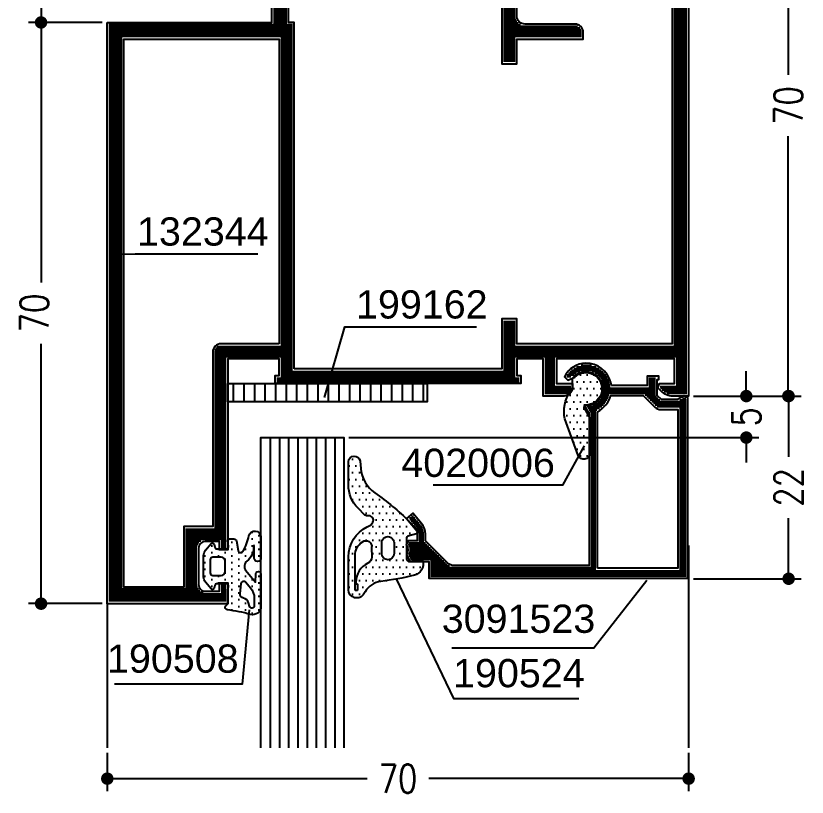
# Model space of a CAD drawing. Extents: x 16 to 197, y 49 to 240.
# Drawn here: x 129.29 to 176.94, y 147.58 to 194.64 of the extents above; entities that cross this region are included whole.
import ezdxf
from ezdxf.enums import TextEntityAlignment as Align

# ---------------------------------------------------------------- set-up
doc = ezdxf.new("R2010")
doc.units = 0
doc.header["$LTSCALE"] = 6
doc.layers.get('0').update_dxf_attribs({"color": 4, "linetype": 'CONTINUOUS'})
doc.layers.get('DEFPOINTS').update_dxf_attribs({"linetype": 'CONTINUOUS'})
for name, color, linetype in [('CONST25', 3, 'CONTINUOUS'), ('DICHT_PAR', 3, 'CONTINUOUS'), ('DICHT_SCH', 3, 'CONTINUOUS'), ('KH_NOR', 7, 'CONTINUOUS'), ('KH_SCH', 3, 'CONTINUOUS'), ('KN_NOR', 7, 'CONTINUOUS'), ('KN_SCH', 3, 'CONTINUOUS'), ('LLMASSE', 7, 'CONTINUOUS'), ('PNR', 7, 'CONTINUOUS')]:
    doc.layers.add(name, color=color, linetype=linetype)
doc.styles.get("Standard").update_dxf_attribs({"font": 'simplex.shx', "width": 0.8})
doc.styles.add('SWISSL', font='swissl.ttf')
doc.dimstyles.new('DOK-1ZU1-PUNKT', dxfattribs={"dimscale": 0, "dimtxt": 3, "dimasz": 1.5, "dimexe": 1.5, "dimexo": 0.6, "dimgap": 1.5, "dimtad": 0, "dimdsep": 46, "dimtxsty": 'Standard', "dimblk": 'PUNKT', "dimblk1": 'PUNKT', "dimblk2": 'PUNKT', "dimcen": 0, "dimclrd": 2, "dimclre": 2, "dimclrt": 7, "dimadec": 0, "dimazin": 0, "dimtfac": 0.7, "dimtofl": 0, "dimtmove": 2, "dimatfit": 3, "dimldrblk": 'PUNKT', "dimfxl": 1, "dimtolj": 1, "dimarcsym": 0})
doc.dimstyles.new('DOK-1ZU1-STRICH1', dxfattribs={"dimscale": 0, "dimtxt": 3, "dimasz": 1.5, "dimexe": 1.5, "dimexo": 0.6, "dimgap": 1.5, "dimtad": 0, "dimdsep": 46, "dimtxsty": 'Standard', "dimblk": 'PUNKT', "dimblk1": 'PUNKT', "dimblk2": 'PUNKT', "dimcen": 0, "dimclrd": 2, "dimclre": 2, "dimclrt": 7, "dimadec": 0, "dimazin": 0, "dimtfac": 0.7, "dimtdec": 4, "dimtofl": 0, "dimtmove": 0, "dimatfit": 3, "dimldrblk": 'PUNKT', "dimfxl": 1, "dimtolj": 1, "dimtzin": 0, "dimarcsym": 0})

# ---------------------------------------------------------------- blocks, each defined once
blk = doc.blocks.new('PUNKT')
at = {"color": 0, "linetype": 'CONTINUOUS'}
blk.add_line((-0.5, 0), (-1, 0), dxfattribs=at)
at = {"color": 0, "linetype": 'CONTINUOUS', "const_width": 0.5}
blk.add_lwpolyline([(-0.25, 0, 1), (0.25, 0, 1)], format="xyb", close=True, dxfattribs=at)
blk = doc.blocks.new('*D29')
at = {"color": 3, "linetype": 'ByBlock'}
for p, q in [((38.14640883306873, 144.5866274693265), (38.14640883306873, 142.2769156796986)), ((73.14638083296714, 144.5866274693265), (73.14638083296714, 142.2769156796986)), ((38.89640883306873, 143.0269156796986), (53.79544245206556, 143.0269156796986)), ((72.39638083296714, 143.0269156796986), (57.49734721397031, 143.0269156796986))]:
    blk.add_line(p, q, dxfattribs=at)
at = {"layer": 'DEFPOINTS', "color": 0, "linetype": 'ByBlock'}
for p in [(38.14640883306873, 144.8866274693265), (73.14638083296714, 144.8866274693265), (73.14638083296714, 143.0269156796986)]:
    blk.add_point(p, dxfattribs=at)
at = {"color": 3, "linetype": 'ByBlock', "xscale": 0.75, "yscale": 0.75, "zscale": 0.75, "rotation": 180}
blk.add_blockref('PUNKT', (38.14640883306873, 143.0269156796986), dxfattribs=at)
at = {"color": 3, "linetype": 'ByBlock', "xscale": 0.75, "yscale": 0.75, "zscale": 0.75}
blk.add_blockref('PUNKT', (73.14638083296714, 143.0269156796986), dxfattribs=at)
at = {"color": 3, "linetype": 'ByBlock', "insert": (55.64639483301794, 143.0269156796986), "char_height": 1.7, "attachment_point": 5}
blk.add_mtext('\\A1;70', dxfattribs=at)
blk = doc.blocks.new('STREIFEN')
at = {"layer": 'DICHT_SCH'}
h = blk.add_hatch(dxfattribs=at)
h.set_pattern_fill('LINE', color=256, scale=0.4, angle=90, style=0)
h.set_pattern_definition([(90, (-94.31533518184392, -226.5009291368289), (-1.27, 7.776250346772095e-17), [])])
h.paths.add_polyline_path([(0, 2.199999999999989), (0, 0), (24, 0), (24, 2.199999999999989)])
at = {"layer": 'DICHT_PAR'}
blk.add_lwpolyline([(0, 2.199999999999989), (0, 0), (24, 0), (24, 2.199999999999989)], close=True, dxfattribs=at)
blk = doc.blocks.new('LL199162')
blk.add_blockref('STREIFEN', (0, 0))
blk = doc.blocks.new('*D41')
at = {"color": 3, "linetype": 'ByBlock'}
for p, q in [((134.4999837268043, 194.2373572941173), (130.0624458955713, 194.2373572941173)), ((130.8124458955713, 193.4873572941173), (130.8124458955713, 178.5884421916348)), ((130.8124458955713, 159.9876223272475), (130.8124458955713, 174.88653742973)), ((134.4999837266504, 159.2376223272475), (130.0624458955713, 159.2376223272475))]:
    blk.add_line(p, q, dxfattribs=at)
at = {"layer": 'DEFPOINTS', "color": 0, "linetype": 'ByBlock'}
for p in [(130.8124458955713, 194.2373572941173), (134.7999837268043, 194.2373572941173), (134.7999837266504, 159.2376223272475)]:
    blk.add_point(p, dxfattribs=at)
at = {"color": 3, "linetype": 'ByBlock', "xscale": 0.75, "yscale": 0.75, "zscale": 0.75}
for p, rotation in [((130.8124458955713, 194.2373572941173), 90), ((130.8124458955713, 159.2376223272475), 270)]:
    blk.add_blockref('PUNKT', p, dxfattribs=dict(at, rotation=rotation))
at = {"color": 3, "linetype": 'ByBlock', "insert": (130.4084797955486, 176.7374898106824), "char_height": 1.7, "attachment_point": 5, "rotation": 90}
blk.add_mtext('\\A1;70', dxfattribs=at)
blk = doc.blocks.new('B-LL190508')
at = {"layer": 'DICHT_SCH'}
h = blk.add_hatch(dxfattribs=at)
h.set_pattern_fill('DOTS', color=256, scale=13, angle=-90.00000000000001, style=0)
h.set_pattern_definition([(270, (1.050707049445437, -3.70677759522296), (0.8124999999999999, -0.4062500000000002), [0, -0.8125])])
edge = h.paths.add_edge_path()
edge.add_arc((2.999999982506951, 0.330593251072699), 1.000000000000001, -1.272221872585407e-14, 105.2232402070224)
edge.add_arc((-2.514192307719908, 20.59370464558474), 20.00000000000001, -82.88554434381888, -74.7767597929776, ccw=False)
edge.add_arc((-1.74930629981418e-08, 0.4499999930694827), 0.3000000000000016, 97.11445565618142, 240.0000000000002)
edge.add_arc((-0.3000000174930602, -0.06961524920117768), 0.2999999999999985, -6.821210263296962e-13, 59.999999999999886, ccw=False)
edge.add_line((-1.74930629981418e-08, -0.06961524920117768), (-1.749306551574175e-08, -1.687299176897463))
edge.add_line((-1.74930629981418e-08, -1.687299176897469), (0.08977773039364839, -2.022354293399717))
edge.add_arc((-0.2000000174930801, -2.1000000069305), 0.3000000000000153, -89.99999999999682, 15.000000000005627, ccw=False)
edge.add_line((-0.2000000174930658, -2.400000006930526), (-1.26980192109938, -2.400000006930522))
edge.add_arc((-1.269801921222436, -2.100000007090898), 0.2999999998396241, -165.00000002350225, -89.99999997649633, ccw=False)
edge.add_line((-1.559579668986101, -2.177645720461271), (-1.647844684532831, -1.848236197910008))
edge.add_arc((-1.841029849790642, -1.900000006930512), 0.2, 15.00000000000025, 140.0000000000012)
edge.add_line((-1.994238738414436, -1.771442484993216), (-2.666044460612047, -2.572069367947591))
edge.add_arc((-1.900000017493054, -3.214856977634113), 1, 140.0000000000009, 180)
edge.add_line((-2.900000017493054, -3.214856977634113), (-2.900000017493053, -5.785143036226918))
edge.add_arc((-1.900000017493054, -5.785143036226913), 1, 180.0000000000002, 219.9999999999993)
edge.add_line((-2.66604446061204, -6.427930645913449), (-1.994238738414435, -7.228557528867826))
edge.add_arc((-1.841029849750596, -7.10000000711112), 0.199999999914585, 219.9999999529931, 345.0000000470065)
edge.add_line((-1.647844684532826, -7.151763815951028), (-1.559579668986093, -6.822354293399767))
edge.add_arc((-1.26980192109937, -6.900000006930512), 0.2999999999999993, 89.99999999999977, 164.9999999999999, ccw=False)
edge.add_line((-1.26980192109937, -6.600000006930514), (-0.200000017493057, -6.600000006930511))
edge.add_arc((-0.2000000174930658, -6.900000006930512), 0.3000000000000007, -8.58393680451428, 89.99999999999977, ccw=False)
edge.add_line((0.09663946208705632, -6.944777447170452), (0.002240329453530587, -7.57014838010388))
edge.add_arc((0.1999999823428471, -7.600000007071685), 0.1999999998588273, 171.4160631484813, 270.0000000470075)
edge.add_line((0.1999999825069398, -7.800000006930503), (0.7482700931537671, -7.800000006930507))
edge.add_arc((0.7482700931537654, -7.50000000693052), 0.2999999999999936, -90.00000000000001, -10.00000000000015)
edge.add_line((1.043712419057416, -7.552094460230592), (1.247227064125431, -6.397905553630457))
edge.add_arc((1.542669390029092, -6.450000006930537), 0.2999999999999962, 33.71261571377721, 169.9999999999996, ccw=False)
edge.add_arc((-2.366940695689946, -9.0586297195659), 5.000000000000002, 10.19230633593429, 33.71261571377801, ccw=False)
edge.add_arc((3.269406714833197, -8.022391051604316), 0.7311143642865103, 191.957423447899, 357.8366345207012)
edge.add_line((3.999999982506951, -8.049989799689357), (3.999962546374912, -5.482666080798323))
edge.add_arc((3.599962546417432, -5.482671913507559), 0.4000000000000089, 0.0008354740569873116, 180.0008354740567)
edge.add_line((3.199962546459945, -5.482677746216808), (3.199980918121061, -6.959880956656836))
edge.add_arc((3.153974862705981, -6.959881242778323), 0.04600605541597135, -180.0003563347002, 0.0003563346957093927, ccw=False)
edge.add_line((3.10796880729089, -6.959880956656832), (3.107968807290888, -6.747518851348637))
edge.add_arc((1.108037209938646, -6.730977814135912), 1.999999999999996, -0.4738712128819647, 52.82349616045679)
edge.add_arc((2.799999982506948, -4.500000006930534), 0.7999999999999993, 140.4219632427655, 232.8234961604567, ccw=False)
edge.add_line((2.183393958129914, -3.990297141819951), (3.357509942728503, -2.569926492610808))
edge.add_line((3.3575099427285, -2.569926492610819), (3.399999982506952, -3.584999032961219))
edge.add_arc((3.699999982506954, -3.584999033207325), 0.2999999999999998, 179.9999999529953, 360.0000000470047)
edge.add_line((3.999999982506951, -3.584999032961207), (3.999999982506956, 0.3305932510727114))
edge = h.paths.add_edge_path(flags=16)
edge.add_line((3.199999982506954, -0.6282729752047373), (3.199999982506954, 0.2305932510726976))
edge.add_arc((2.899999982506957, 0.2305932510727047), 0.3000000000000016, -1.272221872585407e-14, 165)
edge.add_line((2.610222234620226, 0.3082389646034613), (2.50596038668327, -0.08087154918825945))
edge.add_arc((1.733219725652022, 0.1261836868937536), 0.7999999999999997, -78.15788068679927, -15, ccw=False)
edge.add_arc((1.999999982506937, -1.14614814661212), 0.5000000000000001, 101.842119313201, 186.0290041602307)
edge.add_line((1.50276555563457, -1.198664094027222), (1.634078603093823, -2.441969625167381))
edge.add_arc((1.932419259140191, -2.410460056973946), 0.2999999998965212, 186.0290041132243, 320.4219632897709)
edge.add_line((2.163646518358634, -2.601598631134792), (2.741515043449543, -1.902530137981206))
edge.add_arc((1.199999982506954, -0.6282729752047373), 1.999999999999994, -39.5780367572354, -1.272221872585407e-14)
edge = h.paths.add_edge_path(flags=16)
edge.add_arc((-0.8000000174930602, -5.100000006930529), 0.4999999999999964, -90, 0, ccw=False)
edge.add_line((-0.8000000174930602, -5.600000006930514), (-1.800000017493061, -5.600000006930514))
edge.add_arc((-1.800000017739192, -5.300000007176649), 0.299999999753874, -180.00000004700632, -89.99999995299368, ccw=False)
edge.add_line((-2.100000017493057, -5.300000006930517), (-2.10000001749306, -3.700000006930507))
edge.add_arc((-1.80000001749306, -3.700000006930509), 0.3000000000000009, 89.99999999999977, 180, ccw=False)
edge.add_line((-1.80000001749306, -3.400000006930512), (-0.8000000174930588, -3.400000006930515))
edge.add_arc((-0.8000000174930602, -3.900000006930512), 0.5, -2.2737367544323206e-13, 89.99999999999977, ccw=False)
edge.add_line((-0.3000000174930602, -3.900000006930512), (-0.300000017493063, -5.10000000693052))
at = {"layer": 'DICHT_PAR'}
for points in [[(3.999999982506953, 0.3305932510727132, 0.4943569637722948), (2.737419397258055, 1.295503317478037, -0.03539601838339958), (-0.03715556858015745, 0.747690209609118, 0.7191390354989544), (-0.1500000174930527, 0.1901923719341596, -0.2679491924311256), (-1.749306122178496e-08, -0.06961524920117768), (-1.749306210996338e-08, -1.687299176897469), (0.089777730393652, -2.022354293399715, -0.4931454260313171), (-0.200000017493065, -2.400000006930526), (-1.26980192109937, -2.400000006930512, -0.3394542590921118), (-1.559579668986101, -2.177645720461271), (-1.647844684532826, -1.848236197910012, 0.6068148963146014), (-1.994238738414436, -1.771442484993216), (-2.666044460612055, -2.572069367947591, 0.1763269807084609), (-2.900000017493054, -3.214856977634113), (-2.900000017493054, -5.785143036226913, 0.1763269807084611), (-2.66604446061204, -6.427930645913449), (-1.994238738414436, -7.228557528867825, 0.6068148968758568), (-1.647844684532826, -7.151763815951028), (-1.559579668986087, -6.822354293399755, -0.339454258863376), (-1.26980192109937, -6.600000006930514), (-0.2000000174930516, -6.600000006930514, -0.4588069095179975), (0.09663946208705632, -6.944777447170452), (0.00224032945352981, -7.570148380103888, 0.4588069100145539), (0.1999999825069398, -7.800000006930503), (0.7482700931537654, -7.800000006930503, 0.3639702342662018), (1.043712419057416, -7.552094460230592), (1.247227064125441, -6.397905553630466, -0.6763345122321475), (1.792218969968603, -6.28349172740063, -0.102988530757243), (2.55415619428125, -8.173866813745406, 0.8837861257265126), (3.999999982506951, -8.049989799689357), (3.999962546374904, -5.482666080798325, 0.9999999999999972), (3.199962546459945, -5.482677746216808), (3.199980918121058, -6.959880956656832, -1.000006219233057), (3.10796880729089, -6.959880956656832), (3.10796880729089, -6.74751885134863, 0.2368386138423189), (2.316582047487431, -5.137422237560642, -0.426544051657322), (2.183393958129914, -3.990297141819951), (3.357509942728502, -2.569926492610819), (3.399999982506957, -3.584999032961207, 1.000000000820386), (3.999999982506951, -3.584999032961207), (3.999999982506953, 0.3305932510727132)], [(3.199999982506956, -0.6282729752047373), (3.199999982506956, 0.2305932510727047, 0.8769764629927566), (2.610222234620228, 0.3082389646034613), (2.505960386683274, -0.08087154918825945, -0.282772991566958), (1.897392191408901, -0.656789749109862, 0.3847999234038062), (1.502765555634571, -1.198664094027222), (1.63407860309383, -2.441969625167388, 0.6643541298328625), (2.163646518358636, -2.601598631134792), (2.741515043449542, -1.902530137981202, 0.1744291887555947), (3.199999982506956, -0.6282729752047373)], [(-0.3000000174930584, -5.100000006930529, -0.414213562373095), (-0.8000000174930602, -5.600000006930514), (-1.80000001749306, -5.600000006930514, -0.414213562853683), (-2.100000017493057, -5.300000006930517), (-2.100000017493057, -3.700000006930509, -0.4142135623730961), (-1.80000001749306, -3.400000006930512), (-0.8000000174930602, -3.400000006930512, -0.414213562373095), (-0.3000000174930584, -3.900000006930512), (-0.3000000174930584, -5.100000006930529)]]:
    blk.add_lwpolyline(points, format="xyb", close=True, dxfattribs=at)
blk = doc.blocks.new('*D43')
at = {"color": 3, "linetype": 'ByBlock'}
for p, q in [((130.8124458955713, 197.9873572938608), (130.8124458955713, 198.7373572938608)), ((134.4999835227439, 197.2373572938608), (130.0624458955713, 197.2373572938608)), ((130.8124458955713, 197.2373572938608), (130.8124458955713, 194.2373572941173)), ((134.4999837268043, 194.2373572941173), (130.0624458955713, 194.2373572941173)), ((130.8124458955713, 193.4873572941173), (130.8124458955713, 192.7373572941173))]:
    blk.add_line(p, q, dxfattribs=at)
at = {"layer": 'DEFPOINTS', "color": 0, "linetype": 'ByBlock'}
for p in [(134.7999835227439, 197.2373572938608), (130.8124458955713, 194.2373572941173), (134.7999837268043, 194.2373572941173)]:
    blk.add_point(p, dxfattribs=at)
at = {"color": 3, "linetype": 'ByBlock', "xscale": 0.75, "yscale": 0.75, "zscale": 0.75}
for p, rotation in [((130.8124458955713, 197.2373572938608), 270), ((130.8124458955713, 194.2373572941173), 90)]:
    blk.add_blockref('PUNKT', p, dxfattribs=dict(at, rotation=rotation))
at = {"color": 3, "linetype": 'ByBlock', "insert": (130.8124458955713, 195.737357293989), "char_height": 1.7, "attachment_point": 5, "rotation": 90}
blk.add_mtext('\\A1;6', dxfattribs=at)
blk = doc.blocks.new('*D44')
at = {"color": 3, "linetype": 'ByBlock'}
for p, q in [((170.0999773632705, 203.7639358867573), (176.5500053632294, 203.7639358867573)), ((175.8000053632294, 203.0139358867573), (175.8000053632294, 188.1148882676584)), ((175.8000053632294, 169.5139358866548), (175.8000053632294, 184.4129835057537)), ((170.0999557266505, 168.7639358866548), (176.5500053632294, 168.7639358866548))]:
    blk.add_line(p, q, dxfattribs=at)
at = {"layer": 'DEFPOINTS', "color": 0, "linetype": 'ByBlock'}
for p in [(169.7999773632704, 203.7639358867573), (175.8000053632294, 203.7639358867573), (169.7999557266505, 168.7639358866548)]:
    blk.add_point(p, dxfattribs=at)
at = {"color": 3, "linetype": 'ByBlock', "xscale": 0.75, "yscale": 0.75, "zscale": 0.75}
for p, rotation in [((175.8000053632294, 203.7639358867573), 90), ((175.8000053632294, 168.7639358866548), 270)]:
    blk.add_blockref('PUNKT', p, dxfattribs=dict(at, rotation=rotation))
at = {"color": 3, "linetype": 'ByBlock', "insert": (175.8000053632294, 186.2639358867061), "char_height": 1.7, "attachment_point": 5, "rotation": 90}
blk.add_mtext('\\A1;70', dxfattribs=at)
blk = doc.blocks.new('*D45')
at = {"color": 3, "linetype": 'ByBlock'}
for p, q in [((173.2706656119174, 169.5139358866547), (173.2706656119174, 170.2639358866547)), ((170.3999557266505, 168.7639358866547), (174.0206656119174, 168.7639358866547)), ((149.3499557300081, 166.2639358867316), (174.0206656119174, 166.2639358867316)), ((173.2706656119174, 165.5139358867316), (173.2706656119174, 164.7639358867316))]:
    blk.add_line(p, q, dxfattribs=at)
at = {"layer": 'DEFPOINTS', "color": 0, "linetype": 'ByBlock'}
for p in [(170.0999557266505, 168.7639358866547), (173.2706656119174, 168.7639358866547), (149.0499557300081, 166.2639358867316)]:
    blk.add_point(p, dxfattribs=at)
at = {"color": 3, "linetype": 'ByBlock', "xscale": 0.75, "yscale": 0.75, "zscale": 0.75}
for p, rotation in [((173.2706656119174, 168.7639358866547), 270), ((173.2706656119174, 166.2639358867316), 90)]:
    blk.add_blockref('PUNKT', p, dxfattribs=dict(at, rotation=rotation))
at = {"color": 3, "linetype": 'ByBlock', "insert": (173.2706656119174, 167.5139358866932), "char_height": 1.7, "attachment_point": 5, "rotation": 90}
blk.add_mtext('\\A1;5', dxfattribs=at)
blk = doc.blocks.new('*U50')
at = {"layer": 'CONST25'}
for p, q in [((0, 9.999999999999773), (37.35660389312687, 9.99999999999978)), ((0, 8.888888888888687), (37.35660389312687, 8.888888888888694)), ((0, 7.777777777777601), (37.35660389312687, 7.777777777777608)), ((0, 6.666666666666515), (37.35660389312687, 6.666666666666522)), ((0, 5.555555555555429), (37.35660389312687, 5.555555555555436)), ((0, 4.444444444444343), (37.35660389312687, 4.44444444444435)), ((0, 3.333333333333258), (37.35660389312687, 3.333333333333265)), ((0, 2.222222222222172), (37.35660389312687, 2.222222222222179)), ((0, 1.111111111111086), (37.35660389312687, 1.111111111111093))]:
    blk.add_line(p, q, dxfattribs=at)
blk.add_lwpolyline([(37.35660389312687, 7.105427357601002e-15), (0, 0), (0, 10), (37.35660389312687, 10.00000000000001)], dxfattribs=at)
blk = doc.blocks.new('B-LL132344')
at = {"layer": 'KH_SCH'}
h = blk.add_hatch(dxfattribs=at)
h.set_pattern_fill('_U', color=256, scale=0.2, style=0, pattern_type=0)
h.set_pattern_definition([(0, (33.76173578562217, 26.39453715693752), (0, 0.2), [])])
edge = h.paths.add_edge_path()
edge.add_line((0.2000127274254686, 6.200530902876203), (19.99997200015385, 6.200613742728223))
edge.add_line((19.99997200015385, 6.200613742728223), (19.99997200015368, -6.299936361737187))
edge.add_line((19.99997200015368, -6.299936361737187), (22.59997200033171, -6.299936361648312))
edge.add_line((22.59997200033171, -6.299936361648312), (22.59997200004744, -4.199936361471876))
edge.add_line((22.59997200004744, -4.199936361471876), (21.29997200002271, -4.19993636163596))
edge.add_line((21.29997200002271, -4.19993636163596), (21.299971999977, -0.2999363616110244))
edge.add_line((21.299971999977, -0.2999363616110244), (48.699971999977, -0.2999363615694079))
edge.add_line((48.699971999977, -0.2999363615694079), (48.69997200002271, -4.199936361557068))
edge.add_line((48.69997200002271, -4.199936361557068), (47.39997199995555, -4.199936361639109))
edge.add_line((47.39997199995555, -4.199936361639109), (47.39997200013647, -6.299936361733069))
edge.add_line((47.39997200013647, -6.299936361733069), (50.83702419018825, -6.299936361544775))
edge.add_line((50.83702419018825, -6.299936361544775), (51.11914735934013, -4.699936361387349))
edge.add_line((51.11914735934013, -4.699936361387349), (49.8999720000024, -4.699936361630025))
edge.add_line((49.8999720000024, -4.699936361630025), (49.89997199994603, -0.2999363616528932))
edge.add_line((49.89997199994603, -0.2999363616528932), (55.69997169745225, -0.2999363613224482))
edge.add_line((55.69997169745225, -0.2999363613224482), (55.69999969745218, -18.80000000015233))
edge.add_line((55.69999969745218, -18.80000000015233), (69.80000003672086, -18.80000000005278))
edge.add_line((69.80000003672086, -18.80000000005278), (69.8000126907565, 50.8000000001376))
edge.add_line((69.8000126907565, 50.8000000001376), (68.10417578330677, 50.8))
edge.add_arc((68.10417578330677, 48.99999999999999), 1.800000000000011, 90, 135.0000000000016)
edge.add_line((66.83138357717094, 50.27279220613575), (66.52379677833721, 49.96520540730201))
edge.add_line((66.52379677833721, 49.96520540730201), (66.63364845485576, 49.70000000000152))
edge.add_line((66.63364845485576, 49.70000000000152), (68.50001272723357, 49.7000000000228))
edge.add_line((68.50001272723357, 49.7000000000228), (68.50001272754737, 46.29999999984429))
edge.add_line((68.50001272754737, 46.29999999984429), (53.90001272729575, 46.29999999998138))
edge.add_line((53.90001272729575, 46.29999999998138), (53.90001272724925, 49.6999999999795))
edge.add_line((53.90001272724925, 49.6999999999795), (55.80001272735865, 49.69999999997948))
edge.add_line((55.80001272735865, 49.69999999997948), (55.80001272727252, 50))
edge.add_arc((55.00001272727252, 50), 0.7999999999999972, 0, 90.00000000211544)
edge.add_line((55.00001272724298, 50.8), (52.70001272719573, 50.79999999991507))
edge.add_line((52.70001272719573, 50.79999999991507), (52.70001272754441, 46.29999999983976))
edge.add_line((52.70001272754441, 46.29999999983976), (49.10001272732891, 46.29999999995513))
edge.add_line((49.10001272732891, 46.29999999995513), (49.10001272726738, 48.70000000000002))
edge.add_line((49.10001272726738, 48.70000000000002), (49.60001272727252, 48.70000000000003))
edge.add_line((49.60001272727252, 48.70000000000003), (49.60001272727253, 49.30000000000003))
edge.add_line((49.60001272727253, 49.30000000000003), (20.39999999999999, 49.30000000000001))
edge.add_line((20.39999999999999, 49.30000000000001), (20.39999999999999, 48.7))
edge.add_line((20.39999999999999, 48.7), (20.89999872727169, 48.69999999999999))
edge.add_line((20.89999872727169, 48.69999999999999), (20.9000140000599, 46.30000000005455))
edge.add_line((20.9000140000599, 46.30000000005455), (14.30001272726719, 46.29999999994541))
edge.add_line((14.30001272726719, 46.29999999994541), (14.30001273377724, 69.30000000548286))
edge.add_line((14.30001273377724, 69.30000000548286), (13.7000127272438, 69.30000000132453))
edge.add_line((13.7000127272438, 69.30000000132453), (13.70001272740789, 68.29999999993123))
edge.add_line((13.70001272740789, 68.29999999993123), (11.80001283973202, 68.29999999999998))
edge.add_arc((11.80001283976822, 69.3000001124957), 1.000000112495712, 180.0000000000041, 269.9999999979258, ccw=False)
edge.add_line((10.80001272727252, 69.30000011249562), (10.80001272727218, 73.69999999739613))
edge.add_arc((11.80001271555325, 73.70000001171894), 0.9999999882810721, 89.9999993286632, 180.0000008206364, ccw=False)
edge.add_line((11.80001272727029, 74.7), (13.70001272723561, 74.70000000002292))
edge.add_line((13.70001272723561, 74.70000000002292), (13.70001272731764, 73.70000000380085))
edge.add_line((13.70001272731764, 73.70000000380085), (14.30001271037002, 73.70000001538806))
edge.add_line((14.30001271037002, 73.70000001538806), (14.30001273179352, 75.80000000677212))
edge.add_line((14.30001273179352, 75.80000000677212), (0.2000127271195744, 75.79999999994303))
edge.add_line((0.2000127271195741, 75.79999999994303), (0.2000127274254686, 6.20053090287621))
edge = h.paths.add_edge_path(flags=16)
edge.add_line((22.30001306618141, 47.90000000000001), (22.30000137339752, 6.200000000000003))
edge.add_line((22.30000137339752, 6.200000000000003), (21.6, 6.200000000000003))
edge.add_line((21.6, 6.200000000000003), (21.60000000000001, 1.099999999999998))
edge.add_line((21.60000000000001, 1.099999999999998), (47.69994400000019, 1.100000000000009))
edge.add_line((47.69994400000019, 1.100000000000009), (47.69994400000019, 10.80000000000074))
edge.add_line((47.69994400000019, 10.80000000000074), (49.09999999999999, 10.80000000000074))
edge.add_line((49.09999999999999, 10.80000000000074), (49.09999999999998, 7.80000000000074))
edge.add_line((49.09999999999998, 7.80000000000074), (57.09999999999995, 7.800000000000683))
edge.add_line((57.09999999999995, 7.800000000000683), (57.09999999999994, 7.199999999918649))
edge.add_arc((56.30000000036912, 7.199999999631508), 0.7999999996308134, -90.00000002644128, 2.0564925762300845e-08, ccw=False)
edge.add_line((56.29999999999993, 6.400000000000691), (50.29999999999997, 6.400000000000723))
edge.add_arc((50.29999999999995, 5.200000000000724), 1.199999999999999, 89.99999999999933, 179.9999999999997)
edge.add_line((49.09999999999995, 5.200000000000731), (49.09999999999996, 2.299999999999997))
edge.add_arc((50.29999999999995, 2.299999999999994), 1.199999999999996, 179.9999999999998, 270.0000000000007)
edge.add_line((50.29999999999997, 1.099999999999994), (56.29999999999995, 1.100000000000069))
edge.add_arc((56.29999999999995, 0.3000000000000682), 0.8000000000000007, 0, 90.00000000000051, ccw=False)
edge.add_line((57.09999999999995, 0.3000000000000682), (57.09999999999997, -17.20000000000014))
edge.add_line((57.09999999999997, -17.20000000000014), (68.20000000000002, -17.19999999999997))
edge.add_line((68.20000000000002, -17.19999999999997), (68.20000000000002, 44.89999999999993))
edge.add_line((68.20000000000002, 44.89999999999993), (49.10001272727235, 44.90000000000006))
edge.add_line((49.10001272727235, 44.90000000000006), (49.10001272727247, 41.90000000000005))
edge.add_line((49.10001272727247, 41.90000000000005), (47.69995672727239, 41.90000000000004))
edge.add_line((47.69995672727239, 41.90000000000004), (47.69995672727231, 47.90000000000001))
edge.add_line((47.69995672727231, 47.90000000000001), (22.30001306618141, 47.90000000000001))
edge = h.paths.add_edge_path(flags=16)
edge.add_line((20.90000000000004, 44.90000000000004), (13.70001272727268, 44.90000000000004))
edge.add_arc((13.70001272727268, 45.70000000000005), 0.8000000000000043, 180, 270, ccw=False)
edge.add_line((12.90001272727268, 45.70000000000005), (12.90001272727256, 66.90000000000296))
edge.add_line((12.90001272727256, 66.90000000000296), (9.400012727322208, 66.89999999995173))
edge.add_line((9.400012727322208, 66.89999999995173), (9.400012727270932, 74.20000000000013))
edge.add_line((9.400012727270932, 74.20000000000013), (1.799999999999772, 74.20000000000002))
edge.add_line((1.799999999999773, 74.20000000000002), (1.799999999999773, 7.80000000000004))
edge.add_line((1.799999999999773, 7.800000000000033), (20.90000000000005, 7.800000000000004))
edge.add_line((20.90000000000005, 7.800000000000004), (20.90000000000004, 44.90000000000004))
at = {"layer": 'KH_NOR'}
for points in [[(1.272742634752224e-05, 6.000530066106556), (19.79997200015385, 6.000612905958572), (19.79997200015368, -6.49993636174402), (22.79997200035879, -6.499936361641472), (22.79997200002037, -3.999936361446633), (21.49997200002036, -3.999936361610713), (21.49997199997934, -0.4999363616107253), (48.49997199997934, -0.4999363615697092), (48.49997200002036, -3.99993636156969), (47.19997199993832, -3.999936361651732), (47.1999720001537, -6.499936361744025), (51.00484411642628, -6.49993636153558), (51.35749807786596, -4.4999363613399), (50.09997199999985, -4.499936361590212), (50.09997199994858, -0.4999363616414989), (55.49997200015369, -0.4999363613338446), (55.50000000015361, -19.00000000015374), (70.00000000035871, -19.00000000005137), (70.00001272711869, 51.00000000015382), (68.10417578330677, 51, 0.198912367379658), (66.68996222093367, 50.41421356237309), (66.28788069291656, 50.01213203435597), (66.50001272727252, 49.50000000000001), (68.30001272725201, 49.50000000002052), (68.30001272752891, 46.49999999984618), (54.10001272729301, 46.49999999997949), (54.100012727252, 49.49999999997949), (56.0000127274161, 49.49999999997951), (56.00001272727252, 50, 0.414213562373095), (55.00001272727252, 51), (52.50001272718023, 50.9999999999077), (52.50001272752891, 46.49999999984618), (49.30001272732379, 46.49999999994873), (49.30001272727251, 48.50000000000001), (49.80001272727252, 48.50000000000001), (49.80001272727252, 49.50000000000001), (20.19999999999999, 49.5), (20.19999999999999, 48.5), (20.69999999999999, 48.5), (20.7000127273235, 46.50000000005127), (14.5000127273238, 46.49999999994873), (14.50001273383385, 69.50000000686899), (13.50001272721097, 69.49999999993847), (13.50001272737507, 68.49999999993847), (11.80001272727236, 68.5, -0.41421348000001), (11.00001272727252, 69.30000000000007), (11.00001272727217, 73.70000000000005, -0.4142135699999867), (11.8000127272727, 74.5), (13.50001272725201, 74.5000000000205), (13.50001272733404, 73.49999999993847), (14.50001270832968, 73.50000001925048), (14.50001273383385, 76.00000000686899), (1.272711869504395e-05, 75.99999999984617), (1.272742634752224e-05, 6.000530066106556)], [(20.70000000000005, 44.70000000000005), (13.70001272727268, 44.70000000000005, -0.414213562373095), (12.70001272727268, 45.70000000000005), (12.70001272727256, 66.70000000000005), (9.200012727323617, 66.69999999994877), (9.200012727272338, 74.00000000000011), (1.999999999999773, 74), (1.999999999999773, 8.000000000000028), (20.70000000000005, 8), (20.70000000000005, 44.70000000000005)], [(22.50001301010092, 47.7), (22.50000131731703, 6.000000000000004), (21.8, 6.000000000000004), (21.8, 1.299999999999997), (47.49994400000018, 1.300000000000001), (47.4999440000002, 11.00000000000074), (49.29999999999998, 11.00000000000074), (49.29999999999997, 8.000000000000735), (57.29999999999994, 8.000000000000686), (57.29999999999994, 7.200000000000692, -0.4142135626133905), (56.29999999999993, 6.200000000000692), (50.29999999999997, 6.200000000000728, 0.4142135623730961), (49.29999999999996, 5.200000000000731), (49.29999999999995, 2.299999999999997, 0.4142135623730992), (50.29999999999997, 1.299999999999994), (56.29999999999994, 1.300000000000068, -0.4142135623730992), (57.29999999999995, 0.3000000000000682), (57.29999999999995, -17.00000000000014), (68, -16.99999999999997), (68, 44.69999999999993), (49.30001272727236, 44.70000000000005), (49.30001272727247, 41.70000000000005), (47.49995672727238, 41.70000000000005), (47.49995672727232, 47.7), (22.50001301010092, 47.7)]]:
    blk.add_lwpolyline(points, format="xyb", close=True, dxfattribs=at)
blk = doc.blocks.new('*D80')
at = {"color": 3, "linetype": 'ByBlock'}
for p, q in [((170.3999557266505, 171.7376223270937), (176.5696835820393, 171.7376223270937)), ((175.8196835820393, 170.9876223270937), (175.8196835820393, 168.0885747080202)), ((175.8196835820393, 161.487622327042), (175.8196835820393, 164.3866699461154)), ((170.0999557266248, 160.737622327042), (176.5696835820393, 160.737622327042))]:
    blk.add_line(p, q, dxfattribs=at)
at = {"layer": 'DEFPOINTS', "color": 0, "linetype": 'ByBlock'}
for p in [(170.0999557266505, 171.7376223270937), (169.7999557266248, 160.737622327042), (175.8196835820393, 160.737622327042)]:
    blk.add_point(p, dxfattribs=at)
at = {"color": 3, "linetype": 'ByBlock', "xscale": 0.75, "yscale": 0.75, "zscale": 0.75}
for p, rotation in [((175.8196835820393, 171.7376223270937), 90), ((175.8196835820393, 160.737622327042), 270)]:
    blk.add_blockref('PUNKT', p, dxfattribs=dict(at, rotation=rotation))
at = {"color": 3, "linetype": 'ByBlock', "insert": (175.8196835820393, 166.2376223270678), "char_height": 1.7, "attachment_point": 5, "rotation": 90}
blk.add_mtext('\\A1;22', dxfattribs=at)
blk = doc.blocks.new('B-LL190524')
at = {"layer": 'DICHT_SCH'}
h = blk.add_hatch(dxfattribs=at)
h.set_pattern_fill('DOTS', color=256, scale=13, style=0)
h.set_pattern_definition([(0, (-3.92410173595469, -2.758173902722573), (0.40625, 0.8125), [0, -0.8125])])
edge = h.paths.add_edge_path()
edge.add_arc((-3.317893153427004, 5.088597082690742), 2.499763217195936, 209.9886112795734, 263.450962235275, ccw=False)
edge.add_line((-5.482999999999979, 3.839145809143589), (-5.633999999999979, 4.100145809143591))
edge.add_arc((-6.50001270594689, 3.600149227737461), 0.9999872940589334, 30.00019413945395, 180.0001958734893)
edge.add_line((-7.49999999999998, 3.600145809143591), (-7.49999999999998, -0.3688541908564105))
edge.add_arc((-3.4998941207474, -0.3683754952568121), 4.000105907895506, 180.0068566278557, 244.0067749354298)
edge.add_line((-5.252999999999978, -3.963854190856409), (-4.85099999999998, -4.159854190856411))
edge.add_arc((-4.981615732636898, -4.428688760415451), 0.2988854218630834, 30.086777426792025, 64.08677712434991, ccw=False)
edge.add_line((-4.722999999999979, -4.278854190856411), (-4.566999999999981, -4.549854190856411))
edge.add_arc((-5.000006552633277, -4.799857741136122), 0.4999964497632269, -89.99924911820318, 30.000704658509278, ccw=False)
edge.add_line((-4.99999999999998, -5.299854190856411), (-5.30899999999998, -5.299854190856411))
edge.add_arc((-5.308858300480525, -5.599575336897352), 0.2997211795366636, 90.02708779118912, 135.3271954413014)
edge.add_line((-5.521999999999981, -5.388854190856414), (-6.34299999999998, -6.218854190856412))
edge.add_arc((-3.49939011838534, -9.032883733510333), 4.000609881723719, 135.2995618859506, 179.9995768971643)
edge.add_line((-7.49999999999998, -9.03285419085641), (-7.49999999999998, -11.79985419085641))
edge.add_arc((-6.800168349461039, -11.79985721048099), 0.699831650545456, 179.9997527809096, 354.9997836046462)
edge.add_line((-6.10299999999998, -11.86085419085641), (-6.027999999999979, -11.00885419085641))
edge.add_arc((-2.042363297241508, -11.3574111131723), 4.000848891731571, 124.7180367418269, 175.0020130776353, ccw=False)
edge.add_arc((-21.40454471195387, 16.5911929858545), 29.99942377251496, 304.7127477539026, 314.9966204203074)
edge.add_line((-0.1929999999999907, -4.622854190856426), (0.8120000000000207, -3.616854190856412))
edge.add_arc((0.6003736228409794, -3.405036694926893), 0.2994200646104273, 314.9741399064044, 434.974093683117)
edge.add_line((0.6780000000000221, -3.11585419085641), (-0.351999999999979, -2.839854190856411))
edge.add_arc((-0.3002386306365228, -2.646915420567336), 0.199761378747346, 179.9824380263412, 254.9823848290963, ccw=False)
edge.add_line((-0.4999999999999787, -2.646854190856413), (-0.4999999999999787, -0.09985419085641212))
edge.add_arc((-0.1997960646422729, -0.0998462910687038), 0.3002039354616461, 81.61131212566329, 180.0015077233884, ccw=False)
edge.add_line((-0.1559999999999793, 0.1971458091435885), (1.156000000000022, 0.003145809143589418))
edge.add_arc((1.199340047853499, 0.3001224449611525), 0.300122444961151, 261.6970073034988, 327.3366558788417)
edge.add_arc((0.0997399023290434, 0.5002534121344712), 1.399903313767392, 345.0090689760942, 435.5950010450154)
edge.add_arc((-7.018812010112732, -27.19893356731409), 29.99918197495759, 75.58753979790686, 83.46192188605454)
edge = h.paths.add_edge_path(flags=16)
edge.add_arc((-2.74999999999998, -0.7498541908564107), 0.7500000000000009, 0, 180)
edge.add_line((-3.49999999999998, -0.7498541908564106), (-3.49999999999998, -2.049854190856411))
edge.add_arc((-2.74999999999998, -2.049854191164067), 0.7500000000000009, 179.9999999764969, 360.0000000235032)
edge.add_line((-1.999999999999979, -2.049854190856411), (-1.999999999999979, -0.7498541908564107))
edge = h.paths.add_edge_path(flags=16)
edge.add_arc((-5.502050336243697, -0.2963033723751143), 0.7970962018495147, 359.385349966091, 424.6677949832867)
edge.add_arc((-4.100094565185552, 2.687772761748694), 2.499905462648351, 179.9914500601385, 244.88868677568712, ccw=False)
edge.add_line((-6.599999999999978, 2.688145809143588), (-6.599999999999978, 2.900145809143588))
edge.add_line((-6.599999999999978, 2.900145809143588), (-6.49999999999998, 2.900145809143588))
edge.add_arc((-6.499999925251442, 3.00014573439505), 0.09999992525148955, 269.9999571722104, 360.0000428277906)
edge.add_line((-6.399999999999981, 3.000145809143589), (-6.399999999999981, 3.600145809143591))
edge.add_arc((-6.499999925251441, 3.600145883892129), 0.09999992525148778, 359.9999571722104, 450.0000428277906)
edge.add_line((-6.49999999999998, 3.700145809143589), (-6.599999999999978, 3.700145809143589))
edge.add_arc((-6.600000074707498, 3.600145883851107), 0.09999992529250916, 89.99995719571199, 180.000042804286)
edge.add_line((-6.69999999999998, 3.600145809143591), (-6.69999999999998, -0.5028541908564108))
edge.add_arc((-4.700212425267197, -0.50255364064453), 1.999787597317789, 180.0086110438731, 235.0085152020055)
edge.add_line((-5.84699999999998, -2.140854190856412), (-5.80199999999998, -2.172854190856413))
edge.add_arc((-5.400316627351192, -1.599748081373475), 0.6998572315759647, 234.9738353795987, 370.8628248741053)
edge.add_line((-4.71299999999998, -1.467854190856411), (-4.704999999999981, -0.3048541908564104))
at = {"layer": 'DICHT_PAR'}
for points in [[(-3.602999999999977, 2.605145809143586, -0.237599), (-5.482999999999979, 3.839145809143589), (-5.633999999999979, 4.100145809143591, 0.7673270000000002), (-7.49999999999998, 3.600145809143591), (-7.49999999999998, -0.3688541908564105, 0.2867450000000001), (-5.252999999999978, -3.963854190856409), (-4.85099999999998, -4.159854190856411, -0.1494509999999999), (-4.722999999999979, -4.278854190856411), (-4.566999999999981, -4.549854190856411, -0.5773500002734709), (-4.99999999999998, -5.299854190856411), (-5.30899999999998, -5.299854190856411, 0.2002740000000002), (-5.521999999999981, -5.388854190856414), (-6.34299999999998, -6.218854190856412, 0.197552), (-7.49999999999998, -9.03285419085641), (-7.49999999999998, -11.79985419085641, 0.9572920000000007), (-6.10299999999998, -11.86085419085641), (-6.027999999999979, -11.00885419085641, -0.222995), (-4.320999999999979, -8.06885419085641, 0.04490199999999981), (-0.1929999999999907, -4.622854190856426), (0.8120000000000207, -3.616854190856412, 0.5773500002734713), (0.6780000000000221, -3.11585419085641), (-0.351999999999979, -2.839854190856411, -0.3394539999999996), (-0.4999999999999787, -2.646854190856413), (-0.4999999999999787, -0.09985419085641212, -0.4577840000000001), (-0.1559999999999793, 0.1971458091435885), (1.156000000000022, 0.003145809143589418, 0.2945039999999998), (1.452000000000021, 0.1381458091435873, 0.4172120002408051), (0.4480000000000218, 1.856145809143587, 0.03437200000000001), (-3.602999999999977, 2.605145809143586)], [(-4.704999999999981, -0.3048541908564104, 0.2928110002226887), (-5.16099999999998, 0.424145809143589, -0.290987), (-6.599999999999978, 2.688145809143588), (-6.599999999999978, 2.900145809143588), (-6.49999999999998, 2.900145809143588, 0.414214000240294), (-6.399999999999981, 3.000145809143589), (-6.399999999999981, 3.600145809143591, 0.4142140002402939), (-6.49999999999998, 3.700145809143589), (-6.599999999999978, 3.700145809143589, 0.4142140000000003), (-6.69999999999998, 3.600145809143591), (-6.69999999999998, -0.5028541908564108, 0.2446979999999999), (-5.84699999999998, -2.140854190856412), (-5.80199999999998, -2.172854190856413, 0.6738040002982226), (-4.71299999999998, -1.467854190856411), (-4.704999999999981, -0.3048541908564104)], [(-1.999999999999979, -0.7498541908564107, 0.9999999999999999), (-3.49999999999998, -0.7498541908564106), (-3.49999999999998, -2.049854190856411, 1.000000000410207), (-1.999999999999979, -2.049854190856411), (-1.999999999999979, -0.7498541908564107)]]:
    blk.add_lwpolyline(points, format="xyb", close=True, dxfattribs=at)
blk = doc.blocks.new('LL190524')
blk.add_blockref('B-LL190524', (0, 0))
blk = doc.blocks.new('B-LL3091023')
at = {"layer": 'KN_SCH'}
h = blk.add_hatch(dxfattribs=at)
h.set_pattern_fill('_U', color=256, scale=0.2, style=0, pattern_type=0)
h.set_pattern_definition([(0, (-12.61524086824097, 13.02250327400434), (0, 0.2), [])])
edge = h.paths.add_edge_path()
edge.add_line((-0.2000000000508084, 21.80000000010276), (-0.2000000000002728, 0.4154700538897877))
edge.add_line((-0.2000000000002728, 0.4154700538897864), (-0.4500000000000046, 0.2711324865925331))
edge.add_line((-0.4500000000000046, 0.2711324865925331), (-1.192820323027558, 0.7000000000520148))
edge.add_line((-1.192820323027558, 0.7000000000520148), (-3.282842712474642, 0.7000000000520223))
edge.add_line((-3.282842712474642, 0.7000000000520223), (-3.900000000000007, 0.08284271252664044))
edge.add_line((-3.900000000000007, 0.08284271252664047), (-3.900000000000013, -2.099999999947969))
edge.add_line((-3.900000000000013, -2.099999999947969), (-3.700000000000003, -2.099999999947976))
edge.add_line((-3.700000000000001, -2.099999999952376), (-4.699999999974835, -2.099999999974347))
edge.add_line((-4.699999999974835, -2.099999999974347), (-4.700000000005605, -0.9999999999419789))
edge.add_line((-4.700000000005605, -0.9999999999419791), (-9.356532657103545, -1.000000000081714))
edge.add_line((-9.356532657103545, -1.000000000081714), (-9.492087073757995, -1.524999999012127))
edge.add_arc((-12.30000000000001, -0.7999999999479821), 2.900000000000001, 270.07901743651803, 345.52248783316634, ccw=False)
edge.add_arc((-12.18013563536853, -0.9023955340299898), 2.800000000000001, 209.2081415121933, 267.62840437548994, ccw=False)
edge.add_line((-14.62412332264705, -2.26874987475974), (-14.42924214632983, -2.069287902908246))
edge.add_line((-14.42924214632983, -2.069287902908246), (-13.75317870728195, -2.38454146193488))
edge.add_arc((-12.29999999921613, -0.8000000003222183), 2.150000000266381, 227.4761480923444, 442.3377443620211)
edge.add_line((-12.01333333336139, 1.330803187171447), (-12.16120394194022, 1.35069689423467))
edge.add_line((-12.16120394194022, 1.35069689423467), (-11.69999999999955, 2.149525554427094))
edge.add_line((-11.69999999999955, 2.149525554427095), (-11.70000000015551, 20.70000000020778))
edge.add_line((-11.70000000015551, 20.70000000020778), (-28.18578597814051, 20.70000000005208))
edge.add_arc((-28.18578597812918, 19.50000000005209), 1.199999999999996, 90.00000000054077, 134.9999999999997)
edge.add_line((-29.03431411555303, 20.34852813747595), (-31.79999954050232, 17.58284271252666))
edge.add_line((-31.79999954050232, 17.58284271252666), (-31.79999954050233, 16.71441194632815))
edge.add_arc((-33.59999895980678, 16.71441206424528), 1.799999419304456, 319.99994731550623, 359.9999962465799, ccw=False)
edge.add_line((-32.22112047092991, 15.5573934721695), (-33.14162906306896, 14.46037332601911))
edge.add_line((-33.14162906306897, 14.46037332601911), (-33.60125601057764, 14.84604548197373))
edge.add_line((-33.60125601057764, 14.84604548197373), (-32.39999954050234, 16.27764694336551))
edge.add_line((-32.39999954050234, 16.27764694336551), (-32.39999954050232, 17.70000000005204))
edge.add_line((-32.39999954050232, 17.70000000005204), (-33.57394863064956, 17.70000000005204))
edge.add_line((-33.57394863064956, 17.70000000005204), (-33.70205340977959, 17.96789280106483))
edge.add_arc((-34.71191328392486, 18.61610855635405), 1.200000262839086, 327.3041288734923, 390.0744969530656)
edge.add_line((-33.67346358042067, 19.2174594057805), (-33.37731379195502, 19.80000000005204))
edge.add_line((-33.37731379195502, 19.80000000005204), (-30.99999996572186, 19.80000000005204))
edge.add_line((-30.99999996572186, 19.80000000005204), (-31.00000030850324, 21.8000000000218))
edge.add_line((-31.00000030850324, 21.8000000000218), (-0.2000000000508066, 21.80000000010276))
edge = h.paths.add_edge_path(flags=16)
edge.add_line((-11.10000000015546, 20.99999999989506), (-11.09999999999899, 1.840075756540305))
edge.add_arc((-12.30000000000003, -0.7999999999480378), 2.900000000000001, 11.940543960609887, 65.55666457227989, ccw=False)
edge.add_line((-9.462747808177824, -0.19999999994798), (-5.314213562373069, -0.1999999999479796))
edge.add_line((-5.314213562373068, -0.1999999999479796), (-3.848528137423896, 1.265685425001232))
edge.add_arc((-3.282842712474652, 0.7000000000519995), 0.8000000000000005, 90.00000000000011, 135.0000000000005, ccw=False)
edge.add_line((-3.282842712474654, 1.500000000052001), (-1.000000000000002, 1.500000000052017))
edge.add_line((-1.000000000000002, 1.500000000052017), (-1.000000000000002, 21.00000000005524))
edge.add_line((-1.000000000000002, 21.00000000005524), (-11.10000000015546, 20.99999999989506))
at = {"layer": 'KN_NOR'}
for points in [[(-5.128164559664583e-11, 22.00000000010329), (0, 0.3000000000520193), (-0.4500000000000046, 0.04019237891668204), (-1.246410161513781, 0.5000000000520151), (-3.200000000000022, 0.5000000000520222), (-3.700000000000008, 5.202219210964643e-11), (-3.700000000000012, -1.899999999947976), (-3.500000000000002, -1.899999999947984), (-3.500000000000005, -2.299999999947982), (-4.89999999996924, -2.299999999978742), (-4.900000000000011, -1.199999999947981), (-9.201613323200721, -1.200000000077065), (-9.29843790668926, -1.574999999947981, -0.3419987131196461), (-12.30000000000001, -3.899999999947983, -0.2744091014474832), (-14.86887381829263, -2.233067162827286), (-14.4732145214778, -1.828107663836985), (-13.64001877441201, -2.216633221435945, 1.373175899949952), (-12.04000000000001, 1.132588937203426), (-12.48361182590432, 1.192270058415677), (-11.9, 2.203115392906721), (-11.90000000015383, 20.50000000020589), (-28.18578597812918, 20.50000000005208, 0.1989123673796576), (-28.89289275931572, 20.20710678123863), (-31.59999954050232, 17.50000000005204), (-31.59999954050232, 16.71441000005203, -0.1763269499999998), (-32.06791154050232, 15.42883600005203), (-33.11697754050232, 14.17860700005204), (-33.88302254050232, 14.82139400005204), (-32.59999954050232, 16.35044100005203), (-32.59999954050232, 17.50000000005204), (-33.70000054050233, 17.50000000005204), (-33.93351854050232, 17.98833300005202, 0.3394094402287316), (-33.90397054050233, 19.20537000005203), (-33.49999954050233, 20.00000000005204), (-31.2, 20.00000000005204), (-31.20000034278138, 22.00000000002127), (-5.128164559664583e-11, 22.00000000010329)], [(-10.90000000015383, 20.79999999989824), (-10.90000000000001, 1.965863337239819, -0.2134575926161298), (-9.30500417362566, 5.201997166359718e-11), (-5.39705627484769, 5.202041575280703e-11), (-3.989949493661205, 1.40710678123854, -0.1989123673796592), (-3.282842712474656, 1.700000000052001), (-1.200000000000001, 1.700000000052016), (-1.200000000000003, 20.80000000005207), (-10.90000000015383, 20.79999999989824)]]:
    blk.add_lwpolyline(points, format="xyb", close=True, dxfattribs=at)
blk = doc.blocks.new('*U74')
at = {"xscale": -0.5, "yscale": 0.5, "zscale": 0.5, "rotation": 270}
for name, p in [('B-LL3091023', (-0.04124489645829499, 0.03555753089710834)), ('LL190524', (9.858755103567717, -16.65309936508041))]:
    blk.add_blockref(name, p, dxfattribs=at)
blk = doc.blocks.new('B-LL4020006')
at = {"layer": 'DICHT_SCH'}
h = blk.add_hatch(dxfattribs=at)
h.set_pattern_fill('DOTS', color=256, scale=13, style=0)
h.set_pattern_definition([(0, (-0.4609774345124191, 2.546834547079651), (0.40625, 0.8125), [0, -0.8125])])
edge = h.paths.add_edge_path()
edge.add_arc((1.396716930603292, 2.684662888635161), 4, 160.0000000000001, 209.9999999999991)
edge.add_line((-2.067384684534495, 0.6846628886352164), (-1.600000000844455, -0.1248711301954692))
edge.add_line((-1.600000000844455, -0.1248711301954692), (-1.600000000844459, -1.281600561396612))
edge.add_arc((0, 0), 2.050000000408385, 218.6947398983681, 450.5007678883066)
edge.add_arc((-0.01966485854618627, 2.249914063953574), 0.1999999999999999, 150.0000000000015, 270.50076786480355, ccw=False)
edge.add_line((-0.1928699393030766, 2.34991406395357), (0.4999999991555111, 3.550000000401031))
edge.add_line((0.4999999991555111, 3.550000000401031), (0.4999999991555395, 7.768686605061749))
edge.add_arc((-0.2313133961837188, 7.768686605061749), 0.7313133953392583, 0, 160.0000000000001)
edge.add_line((-0.918523197265908, 8.018810517351662), (-2.362053552540343, 4.052743461937833))
at = {"layer": 'DICHT_PAR'}
blk.add_lwpolyline([(-2.362053552540343, 4.052743461937833, 0.2216946626429356), (-2.067384684534495, 0.6846628886352164), (-1.600000000844455, -0.1248711301954692), (-1.600000000844459, -1.281600561396612, 1.597324648268596), (-0.01791687119492158, 2.049921702748903, -0.580267303063473), (-0.1928699393030766, 2.34991406395357), (0.4999999991555111, 3.550000000401031), (0.4999999991555395, 7.768686605061749, 0.8390996311772809), (-0.918523197265908, 8.018810517351662), (-2.362053552540343, 4.052743461937833)], format="xyb", close=True, dxfattribs=at)
blk = doc.blocks.new('ll4020006')
blk.add_blockref('B-LL4020006', (0, 0))

msp = doc.modelspace()

# ---------------------------------------------------------------- linework, layer by layer
at = {"layer": 'PNR', "color": 3}
for points in [[(135.4999773630911, 180.2931344706425), (136.4767804987633, 180.3010720436462), (143.8555944531592, 180.3010720436462)], [(147.8676512457549, 171.6598977997556), (149.0930624473481, 175.910106772822), (157.0295952544141, 175.910106772822)], [(163.5018280606529, 168.7425499609017), (162.2000363332518, 166.3706681007319), (154.4284042976489, 166.3706681007319)], [(169.7999557265489, 162.737357293707), (169.7999557265489, 150.5593203806071)], [(152.1980739791014, 160.7267104735254), (155.6490405388936, 153.5300455976791), (163.1882530017817, 153.5300455976791)], [(167.2732620891588, 160.6364757098235), (164.0969983531629, 156.5566803379854), (155.5480689784208, 156.5566803379854)], [(134.7999837266504, 159.2376223272475), (134.7999837266505, 150.5593203806071)], [(143.3495066230589, 158.856636121245), (142.9195628247833, 154.3976268210578), (135.2321645260326, 154.3976268210578)]]:
    msp.add_lwpolyline(points, dxfattribs=at)

# ---------------------------------------------------------------- block references
at = {"yscale": 0.5, "zscale": 0.5}
for name, p, xscale, rotation in [('B-LL132344', (134.7999835227439, 197.2373572938608), -0.5, 180), ('ll4020006', (163.5999931503543, 172.1787418656691), -0.5, 180), ('*U50', (144.0499557300842, 169.2376223268191), 0.5, 270), ('B-LL190508', (142.0499836576634, 159.2376223237361), -0.5, 180)]:
    msp.add_blockref(name, p, dxfattribs=dict(at, xscale=xscale, rotation=rotation))
at = {"xscale": -0.5, "yscale": 0.5, "zscale": 0.5}
msp.add_blockref('LL199162', (154.0499836548329, 171.3876223271599), dxfattribs=at)
at = {"layer": 'LLMASSE', "rotation": 270}
msp.add_blockref('*U74', (169.7219487343912, 171.7376223270937), dxfattribs=at)

# ---------------------------------------------------------------- texts
at = {"layer": 'PNR', "color": 10, "style": 'SWISSL'}
for s, p in [('132344', (136.5893127360421, 180.8010720436462)), ('199162', (149.773239678608, 176.410106772822)), ('190524', (155.6153833520693, 154.2026313400033))]:
    msp.add_text(s, height=1.7, dxfattribs=at).set_placement(p)
for s, p in [('4020006', (161.7461991587106, 166.8706681007319)), ('3091523', (164.1784467147104, 157.4804008913512)), ('190508', (142.7054597348228, 155.0778065513716))]:
    msp.add_text(s, height=1.7, dxfattribs=at).set_placement(p, align=Align.RIGHT)

# ---------------------------------------------------------------- dimensions: what is measured, and where the dimension line sits
at = {"layer": 'LLMASSE'}
for base, p1, p2, angle, picture, middle in [((175.8000053632294, 206.7376223271963), (169.7999557266505, 171.7376223270937), (169.7999773632704, 206.7376223271963), 270, '*D44', (175.8000053632294, 189.237622327145)), ((173.2706656119174, 171.7376223270937), (149.0499557300081, 169.2376223271706), (170.0999557266505, 171.7376223270937), 90, '*D45', (173.2706656119174, 170.4876223271321))]:
    dim = msp.add_linear_dim(base=base, p1=p1, p2=p2, angle=angle, dimstyle='DOK-1ZU1-PUNKT', override={"dimscale": 0.5, "dimtxt": 3.4, "dimlfac": 2, "dimclrd": 3, "dimclre": 3, "dimclrt": 3}, dxfattribs=at)
    dim.commit()
    dim.dimension.update_dxf_attribs({"geometry": picture, "text_midpoint": middle, "insert": (0, 2.973686440438939)})
for base, p1, p2, dimstyle, picture, middle in [((130.8124458955713, 194.2373572941173), (134.7999835227439, 197.2373572938608), (134.7999837268043, 194.2373572941173), 'DOK-1ZU1-PUNKT', '*D43', (130.8124458955713, 195.737357293989)), ((130.8124458955713, 194.2373572941173), (134.7999837266504, 159.2376223272475), (134.7999837268043, 194.2373572941173), 'DOK-1ZU1-PUNKT', '*D41', (130.4084797955486, 176.7374898106824)), ((175.8196835820393, 160.737622327042), (170.0999557266505, 171.7376223270937), (169.7999557266248, 160.737622327042), 'DOK-1ZU1-STRICH1', '*D80', (175.8196835820393, 166.2376223270678))]:
    dim = msp.add_linear_dim(base=base, p1=p1, p2=p2, angle=270, dimstyle=dimstyle, override={"dimscale": 0.5, "dimtxt": 3.4, "dimlfac": 2, "dimclrd": 3, "dimclre": 3, "dimclrt": 3}, dxfattribs=at)
    dim.commit()
    dim.dimension.update_dxf_attribs({"geometry": picture, "text_midpoint": middle, "dimtype": 160})
dim = msp.add_linear_dim(base=(169.7999557265488, 148.6996085909793), p1=(134.7999837266504, 150.5593203806071), p2=(169.7999557265488, 150.5593203806071), dimstyle='DOK-1ZU1-PUNKT', override={"dimscale": 0.5, "dimtxt": 3.4, "dimlfac": 2, "dimclrd": 3, "dimclre": 3, "dimclrt": 3}, dxfattribs=at)
dim.commit()
dim.dimension.update_dxf_attribs({"geometry": '*D29', "text_midpoint": (152.2999697265996, 148.6996085909793), "insert": (96.65357489358169, 5.672692911280649)})

doc.saveas('drawing.dxf')
